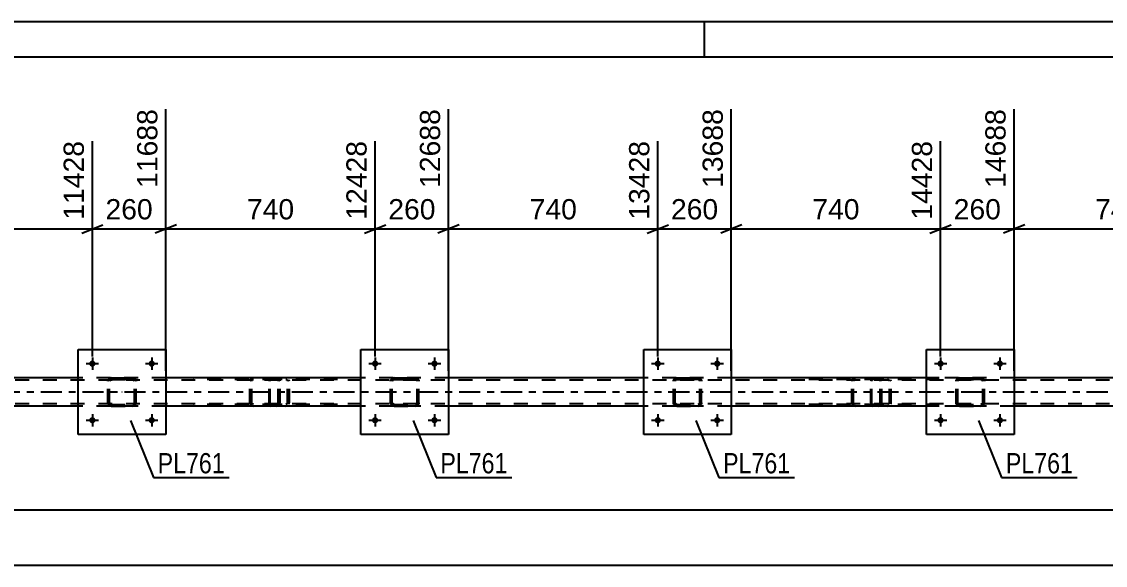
# Model space of a CAD drawing. Header units: millimetres. Extents: x 0 to 841, y 0 to 594.
# Drawn here: x 534.4 to 687.7, y 517.1 to 594 of the extents above; entities that cross this region are included whole.
import ezdxf

# ---------------------------------------------------------------- set-up
doc = ezdxf.new("R2010")
doc.units = ezdxf.units.MM
doc.linetypes.add('DXK_LINE_DOT2', pattern=[3.9198, 1.9599, -1.9599])
doc.linetypes.add('DXK_LINE_DOT3', pattern=[5.9187, 2.979, -0.9799, 0.9799, -0.9799])
doc.styles.add('Arial', font='ARIAL.TTF', dxfattribs={"height": 0.2})
doc.styles.add('Arial Narrow', font='ARIALN.TTF', dxfattribs={"height": 0.2})

# ---------------------------------------------------------------- blocks, each defined once
blk = doc.blocks.new('Unknown-318886624-1115')
at = {"color": 5, "linetype": 'Continuous'}
for p, q in [((841, 594), (0, 594)), ((631, 589), (631, 594)), ((836, 589), (5, 589))]:
    blk.add_line(p, q, dxfattribs=at)
blk = doc.blocks.new('Part-318886624-2164 - 1942')
at = {"color": 7, "linetype": 'DXK_LINE_DOT2'}
for p, q in [((626.58, 543.17), (626.61, 543.35)), ((626.61, 543.35), (626.58, 543.17)), ((626.58, 540.13), (626.58, 543.17)), ((626.82, 543.17), (626.84, 543.26)), ((626.84, 543.26), (626.82, 543.17)), ((626.82, 540.13), (626.82, 543.17)), ((626.84, 543.26), (626.89, 543.34)), ((626.89, 543.34), (626.84, 543.26)), ((626.87, 543.61), (627.06, 543.65)), ((627.06, 543.65), (626.87, 543.61)), ((626.89, 543.34), (626.97, 543.39)), ((626.97, 543.39), (626.89, 543.34)), ((626.97, 543.39), (627.06, 543.41)), ((627.06, 543.41), (626.97, 543.39)), ((627.06, 543.65), (630.1, 543.65)), ((627.06, 543.65), (627.06, 543.65)), ((627.06, 543.65), (630.1, 543.65)), ((627.06, 543.41), (630.1, 543.41)), ((627.06, 543.41), (627.06, 543.41)), ((630.1, 543.41), (627.06, 543.41)), ((630.1, 543.65), (630.1, 543.65)), ((630.1, 543.65), (630.28, 543.61)), ((630.28, 543.61), (630.1, 543.65)), ((630.1, 543.41), (630.1, 543.41)), ((630.1, 543.41), (630.19, 543.39)), ((630.19, 543.39), (630.1, 543.41)), ((630.19, 543.39), (630.27, 543.34)), ((630.27, 543.34), (630.19, 543.39)), ((630.27, 543.34), (630.32, 543.26)), ((630.32, 543.26), (630.27, 543.34)), ((630.32, 543.26), (630.34, 543.17)), ((630.34, 543.17), (630.32, 543.26)), ((630.34, 540.13), (630.34, 543.17)), ((630.54, 543.35), (630.58, 543.17)), ((630.58, 543.17), (630.54, 543.35)), ((630.58, 540.13), (630.58, 543.17)), ((626.61, 539.94), (626.58, 540.13)), ((626.58, 540.13), (626.61, 539.94)), ((626.84, 540.03), (626.82, 540.13)), ((626.82, 540.13), (626.84, 540.03)), ((626.89, 539.96), (626.84, 540.03)), ((626.84, 540.03), (626.89, 539.96)), ((627.06, 539.65), (626.87, 539.68)), ((626.87, 539.68), (627.06, 539.65)), ((626.97, 539.9), (626.89, 539.96)), ((626.89, 539.96), (626.97, 539.9)), ((627.06, 539.89), (626.97, 539.9)), ((626.97, 539.9), (627.06, 539.89)), ((627.06, 539.89), (630.1, 539.89)), ((627.06, 539.89), (627.06, 539.89)), ((627.06, 539.89), (630.1, 539.89)), ((630.19, 539.9), (630.1, 539.89)), ((630.1, 539.89), (630.19, 539.9)), ((630.1, 539.89), (630.1, 539.89)), ((630.28, 539.68), (630.1, 539.65)), ((630.1, 539.65), (630.28, 539.68)), ((630.27, 539.96), (630.19, 539.9)), ((630.19, 539.9), (630.27, 539.96)), ((630.32, 540.03), (630.27, 539.96)), ((630.27, 539.96), (630.32, 540.03)), ((630.34, 540.13), (630.32, 540.03)), ((630.32, 540.03), (630.34, 540.13)), ((630.58, 540.13), (630.54, 539.94)), ((630.54, 539.94), (630.58, 540.13)), ((627.06, 539.65), (630.1, 539.65)), ((627.06, 539.65), (627.06, 539.65)), ((627.06, 539.65), (630.1, 539.65)), ((630.1, 539.65), (630.1, 539.65))]:
    blk.add_line(p, q, dxfattribs=at)
at = {"color": 7, "linetype": 'DXK_LINE_DOT3'}
blk.add_line((628.58, 541.64), (628.58, 541.65), dxfattribs=at)
at = {"color": 7, "linetype": 'DXK_LINE_DOT2'}
for centre, start, end in [((627.06, 543.17), 112.5, 157.5), ((627.06, 543.17), 112.5, 157.5), ((630.1, 543.17), 22.5, 67.5), ((630.1, 543.17), 22.5, 67.5), ((627.06, 540.13), 202.5, 247.5), ((627.06, 540.13), 202.5, 247.5), ((630.1, 540.13), 292.5, 337.5), ((630.1, 540.13), 292.5, 337.5)]:
    blk.add_arc(centre, 0.48, start, end, dxfattribs=at)
blk = doc.blocks.new('Part-318886624-2114 - 1942')
at = {"color": 7, "linetype": 'DXK_LINE_DOT2'}
for p, q in [((546.58, 543.17), (546.61, 543.35)), ((546.61, 543.35), (546.58, 543.17)), ((546.58, 540.13), (546.58, 543.17)), ((546.82, 543.17), (546.84, 543.26)), ((546.84, 543.26), (546.82, 543.17)), ((546.82, 540.13), (546.82, 543.17)), ((546.84, 543.26), (546.89, 543.34)), ((546.89, 543.34), (546.84, 543.26)), ((546.87, 543.61), (547.06, 543.65)), ((547.06, 543.65), (546.87, 543.61)), ((546.89, 543.34), (546.97, 543.39)), ((546.97, 543.39), (546.89, 543.34)), ((546.97, 543.39), (547.06, 543.41)), ((547.06, 543.41), (546.97, 543.39)), ((547.06, 543.65), (550.1, 543.65)), ((547.06, 543.65), (547.06, 543.65)), ((547.06, 543.65), (550.1, 543.65)), ((547.06, 543.41), (550.1, 543.41)), ((547.06, 543.41), (547.06, 543.41)), ((550.1, 543.41), (547.06, 543.41)), ((550.1, 543.65), (550.1, 543.65)), ((550.1, 543.65), (550.28, 543.61)), ((550.28, 543.61), (550.1, 543.65)), ((550.1, 543.41), (550.1, 543.41)), ((550.1, 543.41), (550.19, 543.39)), ((550.19, 543.39), (550.1, 543.41)), ((550.19, 543.39), (550.27, 543.34)), ((550.27, 543.34), (550.19, 543.39)), ((550.27, 543.34), (550.32, 543.26)), ((550.32, 543.26), (550.27, 543.34)), ((550.32, 543.26), (550.34, 543.17)), ((550.34, 543.17), (550.32, 543.26)), ((550.34, 540.13), (550.34, 543.17)), ((550.54, 543.35), (550.58, 543.17)), ((550.58, 543.17), (550.54, 543.35)), ((550.58, 540.13), (550.58, 543.17)), ((546.61, 539.94), (546.58, 540.13)), ((546.58, 540.13), (546.61, 539.94)), ((546.84, 540.03), (546.82, 540.13)), ((546.82, 540.13), (546.84, 540.03)), ((546.89, 539.96), (546.84, 540.03)), ((546.84, 540.03), (546.89, 539.96)), ((547.06, 539.65), (546.87, 539.68)), ((546.87, 539.68), (547.06, 539.65)), ((546.97, 539.9), (546.89, 539.96)), ((546.89, 539.96), (546.97, 539.9)), ((547.06, 539.89), (546.97, 539.9)), ((546.97, 539.9), (547.06, 539.89)), ((547.06, 539.89), (550.1, 539.89)), ((547.06, 539.89), (547.06, 539.89)), ((547.06, 539.89), (550.1, 539.89)), ((550.19, 539.9), (550.1, 539.89)), ((550.1, 539.89), (550.19, 539.9)), ((550.1, 539.89), (550.1, 539.89)), ((550.28, 539.68), (550.1, 539.65)), ((550.1, 539.65), (550.28, 539.68)), ((550.27, 539.96), (550.19, 539.9)), ((550.19, 539.9), (550.27, 539.96)), ((550.32, 540.03), (550.27, 539.96)), ((550.27, 539.96), (550.32, 540.03)), ((550.34, 540.13), (550.32, 540.03)), ((550.32, 540.03), (550.34, 540.13)), ((550.58, 540.13), (550.54, 539.94)), ((550.54, 539.94), (550.58, 540.13)), ((547.06, 539.65), (550.1, 539.65)), ((547.06, 539.65), (547.06, 539.65)), ((547.06, 539.65), (550.1, 539.65)), ((550.1, 539.65), (550.1, 539.65))]:
    blk.add_line(p, q, dxfattribs=at)
at = {"color": 7, "linetype": 'DXK_LINE_DOT3'}
blk.add_line((548.58, 541.64), (548.58, 541.65), dxfattribs=at)
at = {"color": 7, "linetype": 'DXK_LINE_DOT2'}
for centre, start, end in [((547.06, 543.17), 112.5, 157.5), ((547.06, 543.17), 112.5, 157.5), ((550.1, 543.17), 22.5, 67.5), ((550.1, 543.17), 22.5, 67.5), ((547.06, 540.13), 202.5, 247.5), ((547.06, 540.13), 202.5, 247.5), ((550.1, 540.13), 292.5, 337.5), ((550.1, 540.13), 292.5, 337.5)]:
    blk.add_arc(centre, 0.48, start, end, dxfattribs=at)
blk = doc.blocks.new('Part-318886624-2037 - 1942')
at = {"color": 2, "linetype": 'Continuous'}
for p, q in [((662.38, 535.65), (662.38, 547.65)), ((662.38, 547.65), (674.78, 547.65)), ((674.78, 547.65), (674.78, 535.65)), ((674.78, 535.65), (662.38, 535.65))]:
    blk.add_line(p, q, dxfattribs=at)
blk = doc.blocks.new('Part-318886624-2038 - 1942')
at = {"color": 7, "linetype": 'DXK_LINE_DOT2'}
for p, q in [((666.58, 543.17), (666.61, 543.35)), ((666.61, 543.35), (666.58, 543.17)), ((666.58, 540.13), (666.58, 543.17)), ((666.82, 543.17), (666.84, 543.26)), ((666.84, 543.26), (666.82, 543.17)), ((666.82, 540.13), (666.82, 543.17)), ((666.84, 543.26), (666.89, 543.34)), ((666.89, 543.34), (666.84, 543.26)), ((666.87, 543.61), (667.06, 543.65)), ((667.06, 543.65), (666.87, 543.61)), ((666.89, 543.34), (666.97, 543.39)), ((666.97, 543.39), (666.89, 543.34)), ((666.97, 543.39), (667.06, 543.41)), ((667.06, 543.41), (666.97, 543.39)), ((667.06, 543.65), (670.1, 543.65)), ((667.06, 543.65), (667.06, 543.65)), ((667.06, 543.65), (670.1, 543.65)), ((667.06, 543.41), (670.1, 543.41)), ((667.06, 543.41), (667.06, 543.41)), ((670.1, 543.41), (667.06, 543.41)), ((670.1, 543.65), (670.1, 543.65)), ((670.1, 543.65), (670.28, 543.61)), ((670.28, 543.61), (670.1, 543.65)), ((670.1, 543.41), (670.1, 543.41)), ((670.1, 543.41), (670.19, 543.39)), ((670.19, 543.39), (670.1, 543.41)), ((670.19, 543.39), (670.27, 543.34)), ((670.27, 543.34), (670.19, 543.39)), ((670.27, 543.34), (670.32, 543.26)), ((670.32, 543.26), (670.27, 543.34)), ((670.32, 543.26), (670.34, 543.17)), ((670.34, 543.17), (670.32, 543.26)), ((670.34, 540.13), (670.34, 543.17)), ((670.54, 543.35), (670.58, 543.17)), ((670.58, 543.17), (670.54, 543.35)), ((670.58, 540.13), (670.58, 543.17)), ((666.61, 539.94), (666.58, 540.13)), ((666.58, 540.13), (666.61, 539.94)), ((666.84, 540.03), (666.82, 540.13)), ((666.82, 540.13), (666.84, 540.03)), ((666.89, 539.96), (666.84, 540.03)), ((666.84, 540.03), (666.89, 539.96)), ((667.06, 539.65), (666.87, 539.68)), ((666.87, 539.68), (667.06, 539.65)), ((666.97, 539.9), (666.89, 539.96)), ((666.89, 539.96), (666.97, 539.9)), ((667.06, 539.89), (666.97, 539.9)), ((666.97, 539.9), (667.06, 539.89)), ((667.06, 539.89), (670.1, 539.89)), ((667.06, 539.89), (667.06, 539.89)), ((667.06, 539.89), (670.1, 539.89)), ((670.19, 539.9), (670.1, 539.89)), ((670.1, 539.89), (670.19, 539.9)), ((670.1, 539.89), (670.1, 539.89)), ((670.28, 539.68), (670.1, 539.65)), ((670.1, 539.65), (670.28, 539.68)), ((670.27, 539.96), (670.19, 539.9)), ((670.19, 539.9), (670.27, 539.96)), ((670.32, 540.03), (670.27, 539.96)), ((670.27, 539.96), (670.32, 540.03)), ((670.34, 540.13), (670.32, 540.03)), ((670.32, 540.03), (670.34, 540.13)), ((670.58, 540.13), (670.54, 539.94)), ((670.54, 539.94), (670.58, 540.13)), ((667.06, 539.65), (670.1, 539.65)), ((667.06, 539.65), (667.06, 539.65)), ((667.06, 539.65), (670.1, 539.65)), ((670.1, 539.65), (670.1, 539.65))]:
    blk.add_line(p, q, dxfattribs=at)
at = {"color": 7, "linetype": 'DXK_LINE_DOT3'}
blk.add_line((668.58, 541.64), (668.58, 541.65), dxfattribs=at)
at = {"color": 7, "linetype": 'DXK_LINE_DOT2'}
for centre, start, end in [((667.06, 543.17), 112.5, 157.5), ((667.06, 543.17), 112.5, 157.5), ((670.1, 543.17), 22.5, 67.5), ((670.1, 543.17), 22.5, 67.5), ((667.06, 540.13), 202.5, 247.5), ((667.06, 540.13), 202.5, 247.5), ((670.1, 540.13), 292.5, 337.5), ((670.1, 540.13), 292.5, 337.5)]:
    blk.add_arc(centre, 0.48, start, end, dxfattribs=at)
blk = doc.blocks.new('Bolt-318886624-2120 - 1942')
at = {"linetype": 'Continuous'}
for points in [[(584.82, 545.65, -1), (583.94, 545.65, -1)], [(593.22, 545.65, -1), (592.34, 545.65, -1)]]:
    blk.add_hatch(color=1, dxfattribs=at).paths.add_polyline_path(points)
at = {"color": 1, "linetype": 'Continuous'}
for p, q in [((584.38, 546.53), (584.38, 544.77)), ((592.78, 546.53), (592.78, 544.77)), ((583.5, 545.65), (585.26, 545.65)), ((591.9, 545.65), (593.66, 545.65))]:
    blk.add_line(p, q, dxfattribs=at)
blk = doc.blocks.new('Part-318886624-1998 - 1942')
at = {"color": 7, "linetype": 'DXK_LINE_DOT2'}
for p, q in [((654.55, 543.35), (654.53, 543.17)), ((654.53, 540.13), (654.53, 543.17)), ((654.6, 543.51), (654.55, 543.35)), ((654.69, 543.61), (654.6, 543.51)), ((654.66, 543.17), (654.67, 543.26)), ((654.66, 540.13), (654.66, 543.17)), ((654.67, 543.26), (654.7, 543.34)), ((654.8, 543.65), (654.69, 543.61)), ((654.7, 543.34), (654.74, 543.39)), ((654.74, 543.39), (654.8, 543.41)), ((664.2, 543.65), (654.8, 543.65)), ((664.2, 543.41), (654.8, 543.41)), ((656.07, 543.65), (656.07, 543.41)), ((657.08, 543.61), (656.89, 543.65)), ((656.89, 543.41), (656.98, 543.39)), ((656.98, 543.39), (657.07, 543.34)), ((657.07, 543.34), (657.12, 543.26)), ((657.12, 543.26), (657.14, 543.17)), ((657.14, 540.13), (657.14, 543.17)), ((657.36, 543.33), (657.35, 543.35)), ((657.39, 543.17), (657.36, 543.33)), ((657.39, 540.13), (657.39, 543.17)), ((654.53, 540.13), (654.55, 539.94)), ((654.55, 539.94), (654.6, 539.79)), ((654.6, 539.79), (654.69, 539.68)), ((654.67, 540.03), (654.66, 540.13)), ((654.7, 539.96), (654.67, 540.03)), ((654.69, 539.68), (654.8, 539.65)), ((654.74, 539.9), (654.7, 539.96)), ((654.8, 539.89), (654.74, 539.9)), ((664.2, 539.89), (654.8, 539.89)), ((656.07, 539.65), (656.07, 539.89)), ((656.98, 539.9), (656.89, 539.89)), ((656.89, 539.65), (657.08, 539.68)), ((657.07, 539.96), (656.98, 539.9)), ((657.12, 540.03), (657.07, 539.96)), ((657.12, 540.03), (657.13, 540.06)), ((657.13, 540.06), (657.14, 540.13)), ((657.35, 539.94), (657.37, 540.04)), ((657.37, 540.04), (657.39, 540.13)), ((664.2, 539.65), (654.8, 539.65))]:
    blk.add_line(p, q, dxfattribs=at)
blk = doc.blocks.new('Part-318886624-2000 - 1942')
at = {"color": 7, "linetype": 'DXK_LINE_DOT2'}
for p, q in [((655.56, 543.65), (643.79, 543.65)), ((655.56, 543.41), (643.79, 543.41)), ((651.85, 543.33), (651.82, 543.17)), ((651.82, 540.13), (651.82, 543.17)), ((651.85, 543.35), (651.85, 543.33)), ((652.07, 543.17), (652.09, 543.26)), ((652.07, 540.13), (652.07, 543.17)), ((652.09, 543.26), (652.15, 543.34)), ((652.33, 543.65), (652.13, 543.61)), ((652.15, 543.34), (652.23, 543.39)), ((652.23, 543.39), (652.33, 543.41)), ((655.76, 543.61), (655.56, 543.65)), ((655.56, 543.41), (655.66, 543.39)), ((655.66, 543.39), (655.74, 543.34)), ((655.74, 543.34), (655.8, 543.26)), ((655.8, 543.26), (655.82, 543.17)), ((655.82, 540.13), (655.82, 543.17)), ((656.04, 543.33), (656.03, 543.35)), ((656.07, 543.17), (656.04, 543.33)), ((656.07, 540.13), (656.07, 543.17)), ((655.56, 539.89), (643.79, 539.89)), ((651.82, 540.13), (651.83, 540.04)), ((651.83, 540.04), (651.85, 539.94)), ((652.09, 540.06), (652.07, 540.13)), ((652.09, 540.03), (652.09, 540.06)), ((652.15, 539.96), (652.09, 540.03)), ((652.13, 539.68), (652.33, 539.65)), ((652.23, 539.9), (652.15, 539.96)), ((652.33, 539.89), (652.23, 539.9)), ((655.66, 539.9), (655.56, 539.89)), ((655.56, 539.65), (655.76, 539.68)), ((655.74, 539.96), (655.66, 539.9)), ((655.8, 540.03), (655.74, 539.96)), ((655.8, 540.06), (655.82, 540.13)), ((655.8, 540.03), (655.8, 540.06)), ((656.03, 539.94), (656.05, 540.04)), ((656.05, 540.04), (656.07, 540.13)), ((655.56, 539.65), (643.79, 539.65))]:
    blk.add_line(p, q, dxfattribs=at)
for centre, start, end in [((652.31, 543.15), 110.7583, 155.68), ((652.31, 540.15), 204.32, 249.2417)]:
    blk.add_arc(centre, 0.496, start, end, dxfattribs=at)
blk = doc.blocks.new('Part-318886624-2001 - 1942')
at = {"color": 7, "linetype": 'DXK_LINE_DOT2'}
for p, q in [((570.43, 543.65), (558.65, 543.65)), ((570.43, 543.41), (558.65, 543.41)), ((566.72, 543.33), (566.68, 543.17)), ((566.68, 540.13), (566.68, 543.17)), ((566.72, 543.35), (566.72, 543.33)), ((566.94, 543.17), (566.96, 543.26)), ((566.94, 540.13), (566.94, 543.17)), ((566.96, 543.26), (567.01, 543.34)), ((567.19, 543.65), (567, 543.61)), ((567.01, 543.34), (567.09, 543.39)), ((567.09, 543.39), (567.19, 543.41)), ((570.62, 543.61), (570.43, 543.65)), ((570.43, 543.41), (570.53, 543.39)), ((570.53, 543.39), (570.61, 543.34)), ((570.61, 543.34), (570.66, 543.26)), ((570.66, 543.26), (570.68, 543.17)), ((570.68, 540.13), (570.68, 543.17)), ((570.9, 543.33), (570.9, 543.35)), ((570.94, 543.17), (570.9, 543.33)), ((570.94, 540.13), (570.94, 543.17)), ((570.43, 539.89), (558.65, 539.89)), ((566.68, 540.13), (566.7, 540.04)), ((566.7, 540.04), (566.72, 539.94)), ((566.95, 540.06), (566.94, 540.13)), ((566.96, 540.03), (566.95, 540.06)), ((567.01, 539.96), (566.96, 540.03)), ((567, 539.68), (567.19, 539.65)), ((567.09, 539.9), (567.01, 539.96)), ((567.19, 539.89), (567.09, 539.9)), ((570.53, 539.9), (570.43, 539.89)), ((570.43, 539.65), (570.62, 539.68)), ((570.61, 539.96), (570.53, 539.9)), ((570.66, 540.03), (570.61, 539.96)), ((570.66, 540.03), (570.67, 540.06)), ((570.67, 540.06), (570.68, 540.13)), ((570.9, 539.94), (570.92, 540.04)), ((570.92, 540.04), (570.94, 540.13)), ((570.43, 539.65), (558.65, 539.65))]:
    blk.add_line(p, q, dxfattribs=at)
for centre, start, end in [((567.17, 543.15), 110.7583, 155.68), ((567.17, 540.15), 204.32, 249.2417)]:
    blk.add_arc(centre, 0.496, start, end, dxfattribs=at)
blk = doc.blocks.new('Part-318886624-2107 - 1942')
at = {"color": 2, "linetype": 'Continuous'}
for p, q in [((582.38, 535.65), (582.38, 547.65)), ((582.38, 547.65), (594.78, 547.65)), ((594.78, 547.65), (594.78, 535.65)), ((594.78, 535.65), (582.38, 535.65))]:
    blk.add_line(p, q, dxfattribs=at)
blk = doc.blocks.new('Bolt-318886624-2167 - 1942')
at = {"linetype": 'Continuous'}
for points in [[(584.82, 537.65, -1), (583.94, 537.65, -1)], [(593.22, 537.65, -1), (592.34, 537.65, -1)]]:
    blk.add_hatch(color=1, dxfattribs=at).paths.add_polyline_path(points)
at = {"color": 1, "linetype": 'Continuous'}
for p, q in [((584.38, 538.53), (584.38, 536.77)), ((592.78, 538.53), (592.78, 536.77)), ((583.5, 537.65), (585.26, 537.65)), ((591.9, 537.65), (593.66, 537.65))]:
    blk.add_line(p, q, dxfattribs=at)
blk = doc.blocks.new('Part-318886624-2043 - 1942')
at = {"color": 2, "linetype": 'Continuous'}
for p, q in [((622.38, 535.65), (622.38, 547.65)), ((622.38, 547.65), (634.78, 547.65)), ((634.78, 547.65), (634.78, 535.65)), ((634.78, 535.65), (622.38, 535.65))]:
    blk.add_line(p, q, dxfattribs=at)
blk = doc.blocks.new('Part-318886624-2099 - 1942')
at = {"color": 7, "linetype": 'DXK_LINE_DOT2'}
for p, q in [((762.78, 543.33), (87.26, 543.33)), ((554.78, 543.65), (542.38, 543.65)), ((594.78, 543.65), (582.38, 543.65)), ((634.78, 543.65), (622.38, 543.65)), ((674.78, 543.65), (662.38, 543.65)), ((762.78, 539.97), (87.26, 539.97)), ((554.78, 539.65), (542.38, 539.65)), ((594.78, 539.65), (582.38, 539.65)), ((634.78, 539.65), (622.38, 539.65)), ((674.78, 539.65), (662.38, 539.65))]:
    blk.add_line(p, q, dxfattribs=at)
at = {"color": 2, "linetype": 'Continuous'}
for p, q in [((542.38, 543.65), (514.78, 543.65)), ((582.38, 543.65), (554.78, 543.65)), ((622.38, 543.65), (594.78, 543.65)), ((662.38, 543.65), (634.78, 543.65)), ((702.38, 543.65), (674.78, 543.65)), ((542.38, 539.65), (514.78, 539.65)), ((582.38, 539.65), (554.78, 539.65)), ((622.38, 539.65), (594.78, 539.65)), ((662.38, 539.65), (634.78, 539.65)), ((702.38, 539.65), (674.78, 539.65))]:
    blk.add_line(p, q, dxfattribs=at)
at = {"color": 7, "linetype": 'DXK_LINE_DOT3'}
blk.add_line((87.26, 541.65), (762.78, 541.65), dxfattribs=at)
blk = doc.blocks.new('Part-318886624-2108 - 1942')
at = {"color": 7, "linetype": 'DXK_LINE_DOT2'}
for p, q in [((586.58, 543.17), (586.62, 543.35)), ((586.62, 543.35), (586.58, 543.17)), ((586.58, 540.13), (586.58, 543.17)), ((586.82, 543.17), (586.84, 543.26)), ((586.84, 543.26), (586.82, 543.17)), ((586.82, 540.13), (586.82, 543.17)), ((586.84, 543.26), (586.89, 543.34)), ((586.89, 543.34), (586.84, 543.26)), ((586.88, 543.61), (587.06, 543.65)), ((587.06, 543.65), (586.88, 543.61)), ((586.89, 543.34), (586.97, 543.39)), ((586.97, 543.39), (586.89, 543.34)), ((586.97, 543.39), (587.06, 543.41)), ((587.06, 543.41), (586.97, 543.39)), ((587.06, 543.65), (590.1, 543.65)), ((587.06, 543.65), (587.06, 543.65)), ((587.06, 543.65), (590.1, 543.65)), ((587.06, 543.41), (590.1, 543.41)), ((587.06, 543.41), (587.06, 543.41)), ((590.1, 543.41), (587.06, 543.41)), ((590.1, 543.65), (590.1, 543.65)), ((590.1, 543.65), (590.29, 543.61)), ((590.29, 543.61), (590.1, 543.65)), ((590.1, 543.41), (590.1, 543.41)), ((590.1, 543.41), (590.2, 543.39)), ((590.2, 543.39), (590.1, 543.41)), ((590.2, 543.39), (590.27, 543.34)), ((590.27, 543.34), (590.2, 543.39)), ((590.27, 543.34), (590.33, 543.26)), ((590.33, 543.26), (590.27, 543.34)), ((590.33, 543.26), (590.34, 543.17)), ((590.34, 543.17), (590.33, 543.26)), ((590.34, 540.13), (590.34, 543.17)), ((590.55, 543.35), (590.58, 543.17)), ((590.58, 543.17), (590.55, 543.35)), ((590.58, 540.13), (590.58, 543.17)), ((586.62, 539.94), (586.58, 540.13)), ((586.58, 540.13), (586.62, 539.94)), ((586.84, 540.03), (586.82, 540.13)), ((586.82, 540.13), (586.84, 540.03)), ((586.89, 539.96), (586.84, 540.03)), ((586.84, 540.03), (586.89, 539.96)), ((587.06, 539.65), (586.88, 539.68)), ((586.88, 539.68), (587.06, 539.65)), ((586.97, 539.9), (586.89, 539.96)), ((586.89, 539.96), (586.97, 539.9)), ((587.06, 539.89), (586.97, 539.9)), ((586.97, 539.9), (587.06, 539.89)), ((587.06, 539.89), (590.1, 539.89)), ((587.06, 539.89), (587.06, 539.89)), ((587.06, 539.89), (590.1, 539.89)), ((590.2, 539.9), (590.1, 539.89)), ((590.1, 539.89), (590.2, 539.9)), ((590.1, 539.89), (590.1, 539.89)), ((590.29, 539.68), (590.1, 539.65)), ((590.1, 539.65), (590.29, 539.68)), ((590.27, 539.96), (590.2, 539.9)), ((590.2, 539.9), (590.27, 539.96)), ((590.33, 540.03), (590.27, 539.96)), ((590.27, 539.96), (590.33, 540.03)), ((590.34, 540.13), (590.33, 540.03)), ((590.33, 540.03), (590.34, 540.13)), ((590.58, 540.13), (590.55, 539.94)), ((590.55, 539.94), (590.58, 540.13)), ((587.06, 539.65), (590.1, 539.65)), ((587.06, 539.65), (587.06, 539.65)), ((587.06, 539.65), (590.1, 539.65)), ((590.1, 539.65), (590.1, 539.65))]:
    blk.add_line(p, q, dxfattribs=at)
at = {"color": 7, "linetype": 'DXK_LINE_DOT3'}
blk.add_line((588.58, 541.64), (588.58, 541.65), dxfattribs=at)
at = {"color": 7, "linetype": 'DXK_LINE_DOT2'}
for centre, start, end in [((587.06, 543.17), 112.5, 157.5), ((587.06, 543.17), 112.5, 157.5), ((590.1, 543.17), 22.5, 67.5), ((590.1, 543.17), 22.5, 67.5), ((587.06, 540.13), 202.5, 247.5), ((587.06, 540.13), 202.5, 247.5), ((590.1, 540.13), 292.5, 337.5), ((590.1, 540.13), 292.5, 337.5)]:
    blk.add_arc(centre, 0.48, start, end, dxfattribs=at)
blk = doc.blocks.new('Part-318886624-2113 - 1942')
at = {"color": 2, "linetype": 'Continuous'}
for p, q in [((542.38, 535.65), (542.38, 547.65)), ((542.38, 547.65), (554.78, 547.65)), ((554.78, 547.65), (554.78, 535.65)), ((554.78, 535.65), (542.38, 535.65))]:
    blk.add_line(p, q, dxfattribs=at)
blk = doc.blocks.new('Bolt-318886624-2122 - 1942')
at = {"linetype": 'Continuous'}
for points in [[(624.82, 545.65, -1), (623.94, 545.65, -1)], [(633.22, 545.65, -1), (632.34, 545.65, -1)]]:
    blk.add_hatch(color=1, dxfattribs=at).paths.add_polyline_path(points)
at = {"color": 1, "linetype": 'Continuous'}
for p, q in [((624.38, 546.53), (624.38, 544.77)), ((632.78, 546.53), (632.78, 544.77)), ((623.5, 545.65), (625.26, 545.65)), ((631.9, 545.65), (633.66, 545.65))]:
    blk.add_line(p, q, dxfattribs=at)
blk = doc.blocks.new('Bolt-318886624-2123 - 1942')
at = {"linetype": 'Continuous'}
for points in [[(664.82, 537.65, -1), (663.94, 537.65, -1)], [(673.22, 537.65, -1), (672.34, 537.65, -1)]]:
    blk.add_hatch(color=1, dxfattribs=at).paths.add_polyline_path(points)
at = {"color": 1, "linetype": 'Continuous'}
for p, q in [((664.38, 538.53), (664.38, 536.77)), ((672.78, 538.53), (672.78, 536.77)), ((663.5, 537.65), (665.26, 537.65)), ((671.9, 537.65), (673.66, 537.65))]:
    blk.add_line(p, q, dxfattribs=at)
blk = doc.blocks.new('Bolt-318886624-2124 - 1942')
at = {"linetype": 'Continuous'}
for points in [[(664.82, 545.65, -1), (663.94, 545.65, -1)], [(673.22, 545.65, -1), (672.34, 545.65, -1)]]:
    blk.add_hatch(color=1, dxfattribs=at).paths.add_polyline_path(points)
at = {"color": 1, "linetype": 'Continuous'}
for p, q in [((664.38, 546.53), (664.38, 544.77)), ((672.78, 546.53), (672.78, 544.77)), ((663.5, 545.65), (665.26, 545.65)), ((671.9, 545.65), (673.66, 545.65))]:
    blk.add_line(p, q, dxfattribs=at)
blk = doc.blocks.new('Part-318886624-2136 - 1942')
at = {"color": 7, "linetype": 'DXK_LINE_DOT2'}
for p, q in [((569.41, 543.35), (569.39, 543.17)), ((569.39, 540.13), (569.39, 543.17)), ((569.47, 543.51), (569.41, 543.35)), ((569.56, 543.61), (569.47, 543.51)), ((569.53, 543.17), (569.54, 543.26)), ((569.53, 540.13), (569.53, 543.17)), ((569.54, 543.26), (569.57, 543.34)), ((569.66, 543.65), (569.56, 543.61)), ((569.57, 543.34), (569.61, 543.39)), ((569.61, 543.39), (569.66, 543.41)), ((579.07, 543.65), (569.66, 543.65)), ((579.07, 543.41), (569.66, 543.41)), ((570.94, 543.65), (570.94, 543.41)), ((571.95, 543.61), (571.75, 543.65)), ((571.75, 543.41), (571.85, 543.39)), ((571.85, 543.39), (571.93, 543.34)), ((571.93, 543.34), (571.99, 543.26)), ((571.99, 543.26), (572, 543.17)), ((572, 540.13), (572, 543.17)), ((572.22, 543.33), (572.22, 543.35)), ((572.26, 543.17), (572.22, 543.33)), ((572.26, 540.13), (572.26, 543.17)), ((569.39, 540.13), (569.41, 539.94)), ((569.41, 539.94), (569.47, 539.79)), ((569.47, 539.79), (569.56, 539.68)), ((569.54, 540.03), (569.53, 540.13)), ((569.57, 539.96), (569.54, 540.03)), ((569.56, 539.68), (569.66, 539.65)), ((569.61, 539.9), (569.57, 539.96)), ((569.66, 539.89), (569.61, 539.9)), ((579.07, 539.89), (569.66, 539.89)), ((570.94, 539.65), (570.94, 539.89)), ((571.85, 539.9), (571.75, 539.89)), ((571.75, 539.65), (571.95, 539.68)), ((571.93, 539.96), (571.85, 539.9)), ((571.99, 540.03), (571.93, 539.96)), ((571.99, 540.06), (572, 540.13)), ((571.99, 540.03), (571.99, 540.06)), ((572.22, 539.94), (572.24, 540.04)), ((572.24, 540.04), (572.26, 540.13)), ((579.07, 539.65), (569.66, 539.65))]:
    blk.add_line(p, q, dxfattribs=at)
blk = doc.blocks.new('Bolt-318886624-2159 - 1942')
at = {"linetype": 'Continuous'}
for points in [[(544.82, 537.65, -1), (543.94, 537.65, -1)], [(553.22, 537.65, -1), (552.34, 537.65, -1)]]:
    blk.add_hatch(color=1, dxfattribs=at).paths.add_polyline_path(points)
at = {"color": 1, "linetype": 'Continuous'}
for p, q in [((544.38, 538.53), (544.38, 536.77)), ((552.78, 538.53), (552.78, 536.77)), ((543.5, 537.65), (545.26, 537.65)), ((551.9, 537.65), (553.66, 537.65))]:
    blk.add_line(p, q, dxfattribs=at)
blk = doc.blocks.new('Bolt-318886624-2166 - 1942')
at = {"linetype": 'Continuous'}
for points in [[(544.82, 545.65, -1), (543.94, 545.65, -1)], [(553.22, 545.65, -1), (552.34, 545.65, -1)]]:
    blk.add_hatch(color=1, dxfattribs=at).paths.add_polyline_path(points)
at = {"color": 1, "linetype": 'Continuous'}
for p, q in [((544.38, 546.53), (544.38, 544.77)), ((552.78, 546.53), (552.78, 544.77)), ((543.5, 545.65), (545.26, 545.65)), ((551.9, 545.65), (553.66, 545.65))]:
    blk.add_line(p, q, dxfattribs=at)
blk = doc.blocks.new('Bolt-318886624-2205 - 1942')
at = {"linetype": 'Continuous'}
for points in [[(624.82, 537.65, -1), (623.94, 537.65, -1)], [(633.22, 537.65, -1), (632.34, 537.65, -1)]]:
    blk.add_hatch(color=1, dxfattribs=at).paths.add_polyline_path(points)
at = {"color": 1, "linetype": 'Continuous'}
for p, q in [((624.38, 538.53), (624.38, 536.77)), ((632.78, 538.53), (632.78, 536.77)), ((623.5, 537.65), (625.26, 537.65)), ((631.9, 537.65), (633.66, 537.65))]:
    blk.add_line(p, q, dxfattribs=at)
blk = doc.blocks.new('StraightDimension-318886624-8226 - 1942')
at = {"color": 7, "linetype": 'Continuous'}
for p, q in [((554.78, 544.65), (554.78, 581.62)), ((584.38, 546.65), (584.38, 577.12)), ((556.28, 565.3), (553.28, 564.1)), ((554.78, 564.7), (584.38, 564.7)), ((582.88, 564.1), (585.88, 565.3))]:
    blk.add_line(p, q, dxfattribs=at)
at = {"color": 0, "linetype": 'Continuous'}
blk.add_wipeout([(583.78, 577.72), (579.58, 577.72), (579.58, 565.4), (583.78, 565.4)], dxfattribs=at)
at = {"color": 0}
blk.add_wipeout([(573.52, 565.45), (573.52, 569.65), (565.65, 569.65), (565.65, 565.45)], dxfattribs=at)
at = {"color": 3, "linetype": 'Continuous', "style": 'Arial'}
blk.add_text('12428', height=2.865, rotation=90.0002, dxfattribs=at).set_placement((583.18, 566))
at = {"color": 3, "style": 'Arial'}
blk.add_text('740', height=2.865, dxfattribs=at).set_placement((566.25, 566.05))
blk = doc.blocks.new('StraightDimension-318886624-2270 - 1942')
at = {"color": 7, "linetype": 'Continuous'}
blk.add_line((86.62, 517.14), (797.27, 517.14), dxfattribs=at)
blk = doc.blocks.new('StraightDimension-318886624-7320 - 1942')
at = {"color": 7, "linetype": 'Continuous'}
blk.add_line((87.26, 524.96), (796.63, 524.96), dxfattribs=at)
blk = doc.blocks.new('StraightDimension-318886624-8220 - 1942')
at = {"color": 7, "linetype": 'Continuous'}
for p, q in [((674.78, 544.65), (674.78, 581.62)), ((704.38, 546.65), (704.38, 577.12)), ((676.28, 565.3), (673.28, 564.1)), ((674.78, 564.7), (704.38, 564.7)), ((702.88, 564.1), (705.88, 565.3))]:
    blk.add_line(p, q, dxfattribs=at)
at = {"color": 0, "linetype": 'Continuous'}
blk.add_wipeout([(703.78, 577.72), (699.58, 577.72), (699.58, 565.4), (703.78, 565.4)], dxfattribs=at)
at = {"color": 0}
blk.add_wipeout([(693.52, 565.45), (693.52, 569.65), (685.64, 569.65), (685.64, 565.45)], dxfattribs=at)
at = {"color": 3, "linetype": 'Continuous', "style": 'Arial'}
blk.add_text('15428', height=2.865, rotation=90.0002, dxfattribs=at).set_placement((703.18, 566))
at = {"color": 3, "style": 'Arial'}
blk.add_text('740', height=2.865, dxfattribs=at).set_placement((686.24, 566.05))
blk = doc.blocks.new('StraightDimension-318886624-8221 - 1942')
at = {"color": 7, "linetype": 'Continuous'}
for p, q in [((674.78, 544.65), (674.78, 581.62)), ((664.38, 546.65), (664.38, 577.12)), ((662.88, 564.1), (665.88, 565.3)), ((664.38, 564.7), (674.78, 564.7)), ((676.28, 565.3), (673.28, 564.1))]:
    blk.add_line(p, q, dxfattribs=at)
at = {"color": 0}
blk.add_wipeout([(673.51, 565.45), (673.51, 569.65), (665.64, 569.65), (665.64, 565.45)], dxfattribs=at)
at = {"color": 3, "style": 'Arial'}
blk.add_text('260', height=2.865, dxfattribs=at).set_placement((666.24, 566.05))
at = {"color": 0, "linetype": 'Continuous'}
blk.add_wipeout([(674.18, 582.22), (669.98, 582.22), (669.98, 569.9), (674.18, 569.9)], dxfattribs=at)
at = {"color": 3, "linetype": 'Continuous', "style": 'Arial'}
blk.add_text('14688', height=2.865, rotation=90.0002, dxfattribs=at).set_placement((673.58, 570.5))
blk = doc.blocks.new('StraightDimension-318886624-8222 - 1942')
at = {"color": 7, "linetype": 'Continuous'}
for p, q in [((634.78, 544.65), (634.78, 581.62)), ((664.38, 546.65), (664.38, 577.12)), ((636.28, 565.3), (633.28, 564.1)), ((634.78, 564.7), (664.38, 564.7)), ((662.88, 564.1), (665.88, 565.3))]:
    blk.add_line(p, q, dxfattribs=at)
at = {"color": 0, "linetype": 'Continuous'}
blk.add_wipeout([(663.78, 577.72), (659.58, 577.72), (659.58, 565.4), (663.78, 565.4)], dxfattribs=at)
at = {"color": 0}
blk.add_wipeout([(653.51, 565.45), (653.51, 569.65), (645.64, 569.65), (645.64, 565.45)], dxfattribs=at)
at = {"color": 3, "linetype": 'Continuous', "style": 'Arial'}
blk.add_text('14428', height=2.865, rotation=90.0002, dxfattribs=at).set_placement((663.18, 566))
at = {"color": 3, "style": 'Arial'}
blk.add_text('740', height=2.865, dxfattribs=at).set_placement((646.24, 566.05))
blk = doc.blocks.new('StraightDimension-318886624-8223 - 1942')
at = {"color": 7, "linetype": 'Continuous'}
for p, q in [((634.78, 544.65), (634.78, 581.62)), ((624.38, 546.65), (624.38, 577.12)), ((622.88, 564.1), (625.88, 565.3)), ((624.38, 564.7), (634.78, 564.7)), ((636.28, 565.3), (633.28, 564.1))]:
    blk.add_line(p, q, dxfattribs=at)
at = {"color": 0}
blk.add_wipeout([(633.51, 565.45), (633.51, 569.65), (625.64, 569.65), (625.64, 565.45)], dxfattribs=at)
at = {"color": 3, "style": 'Arial'}
blk.add_text('260', height=2.865, dxfattribs=at).set_placement((626.24, 566.05))
at = {"color": 0, "linetype": 'Continuous'}
blk.add_wipeout([(634.18, 582.22), (629.98, 582.22), (629.98, 569.9), (634.18, 569.9)], dxfattribs=at)
at = {"color": 3, "linetype": 'Continuous', "style": 'Arial'}
blk.add_text('13688', height=2.865, rotation=90.0002, dxfattribs=at).set_placement((633.58, 570.5))
blk = doc.blocks.new('StraightDimension-318886624-8224 - 1942')
at = {"color": 7, "linetype": 'Continuous'}
for p, q in [((594.78, 544.65), (594.78, 581.62)), ((624.38, 546.65), (624.38, 577.12)), ((596.28, 565.3), (593.28, 564.1)), ((594.78, 564.7), (624.38, 564.7)), ((622.88, 564.1), (625.88, 565.3))]:
    blk.add_line(p, q, dxfattribs=at)
at = {"color": 0, "linetype": 'Continuous'}
blk.add_wipeout([(623.78, 577.72), (619.58, 577.72), (619.58, 565.4), (623.78, 565.4)], dxfattribs=at)
at = {"color": 0}
blk.add_wipeout([(613.52, 565.45), (613.52, 569.65), (605.65, 569.65), (605.65, 565.45)], dxfattribs=at)
at = {"color": 3, "linetype": 'Continuous', "style": 'Arial'}
blk.add_text('13428', height=2.865, rotation=90.0002, dxfattribs=at).set_placement((623.18, 566))
at = {"color": 3, "style": 'Arial'}
blk.add_text('740', height=2.865, dxfattribs=at).set_placement((606.25, 566.05))
blk = doc.blocks.new('StraightDimension-318886624-8225 - 1942')
at = {"color": 7, "linetype": 'Continuous'}
for p, q in [((594.78, 544.65), (594.78, 581.62)), ((584.38, 546.65), (584.38, 577.12)), ((582.88, 564.1), (585.88, 565.3)), ((584.38, 564.7), (594.78, 564.7)), ((596.28, 565.3), (593.28, 564.1))]:
    blk.add_line(p, q, dxfattribs=at)
at = {"color": 0}
blk.add_wipeout([(593.52, 565.45), (593.52, 569.65), (585.65, 569.65), (585.65, 565.45)], dxfattribs=at)
at = {"color": 3, "style": 'Arial'}
blk.add_text('260', height=2.865, dxfattribs=at).set_placement((586.25, 566.05))
at = {"color": 0, "linetype": 'Continuous'}
blk.add_wipeout([(594.18, 582.22), (589.98, 582.22), (589.98, 569.9), (594.18, 569.9)], dxfattribs=at)
at = {"color": 3, "linetype": 'Continuous', "style": 'Arial'}
blk.add_text('12688', height=2.865, rotation=90.0002, dxfattribs=at).set_placement((593.58, 570.5))
blk = doc.blocks.new('StraightDimension-318886624-8227 - 1942')
at = {"color": 7, "linetype": 'Continuous'}
for p, q in [((554.78, 544.65), (554.78, 581.62)), ((544.38, 546.65), (544.38, 577.12)), ((542.88, 564.1), (545.88, 565.3)), ((544.38, 564.7), (554.78, 564.7)), ((556.28, 565.3), (553.28, 564.1))]:
    blk.add_line(p, q, dxfattribs=at)
at = {"color": 0}
blk.add_wipeout([(553.51, 565.45), (553.51, 569.65), (545.64, 569.65), (545.64, 565.45)], dxfattribs=at)
at = {"color": 3, "style": 'Arial'}
blk.add_text('260', height=2.865, dxfattribs=at).set_placement((546.24, 566.05))
at = {"color": 0, "linetype": 'Continuous'}
blk.add_wipeout([(554.18, 582.22), (549.98, 582.22), (549.98, 569.9), (554.18, 569.9)], dxfattribs=at)
at = {"color": 3, "linetype": 'Continuous', "style": 'Arial'}
blk.add_text('11688', height=2.865, rotation=90.0002, dxfattribs=at).set_placement((553.58, 570.5))
blk = doc.blocks.new('StraightDimension-318886624-8228 - 1942')
at = {"color": 7, "linetype": 'Continuous'}
for p, q in [((514.78, 544.65), (514.78, 581.62)), ((544.38, 546.65), (544.38, 577.12)), ((516.28, 565.3), (513.28, 564.1)), ((514.78, 564.7), (544.38, 564.7)), ((542.88, 564.1), (545.88, 565.3))]:
    blk.add_line(p, q, dxfattribs=at)
at = {"color": 0, "linetype": 'Continuous'}
blk.add_wipeout([(543.78, 577.72), (539.58, 577.72), (539.58, 565.4), (543.78, 565.4)], dxfattribs=at)
at = {"color": 0}
blk.add_wipeout([(533.52, 565.45), (533.52, 569.65), (525.64, 569.65), (525.64, 565.45)], dxfattribs=at)
at = {"color": 3, "linetype": 'Continuous', "style": 'Arial'}
blk.add_text('11428', height=2.865, rotation=90.0002, dxfattribs=at).set_placement((543.18, 566))
at = {"color": 3, "style": 'Arial'}
blk.add_text('740', height=2.865, dxfattribs=at).set_placement((526.24, 566.05))
blk = doc.blocks.new('Mark-318886624-2033 - 1942')
at = {"color": 0}
blk.add_wipeout([(683.12, 530.14), (683.12, 533.14), (673.62, 533.14), (673.62, 530.14)], dxfattribs=at)
blk.add_wipeout([(683.12, 530.14), (683.12, 533.14), (673.62, 533.14), (673.62, 530.14)], dxfattribs=at)
at = {"color": 30, "linetype": 'Continuous'}
for p, q in [((669.77, 537.61), (673.02, 529.54)), ((673.02, 529.54), (683.72, 529.54))]:
    blk.add_line(p, q, dxfattribs=at)
at = {"color": 3, "style": 'Arial Narrow'}
blk.add_text('PL761', height=2.863, dxfattribs=at).set_placement((673.62, 530.14))
blk = doc.blocks.new('Mark-318886624-2103 - 1942')
at = {"color": 0}
blk.add_wipeout([(603.13, 530.14), (603.13, 533.14), (593.62, 533.14), (593.62, 530.14)], dxfattribs=at)
blk.add_wipeout([(603.13, 530.14), (603.13, 533.14), (593.62, 533.14), (593.62, 530.14)], dxfattribs=at)
at = {"color": 30, "linetype": 'Continuous'}
for p, q in [((589.78, 537.61), (593.02, 529.54)), ((593.02, 529.54), (603.73, 529.54))]:
    blk.add_line(p, q, dxfattribs=at)
at = {"color": 3, "style": 'Arial Narrow'}
blk.add_text('PL761', height=2.863, dxfattribs=at).set_placement((593.62, 530.14))
blk = doc.blocks.new('Mark-318886624-2039 - 1942')
at = {"color": 0}
blk.add_wipeout([(643.12, 530.14), (643.12, 533.14), (633.62, 533.14), (633.62, 530.14)], dxfattribs=at)
blk.add_wipeout([(643.12, 530.14), (643.12, 533.14), (633.62, 533.14), (633.62, 530.14)], dxfattribs=at)
at = {"color": 30, "linetype": 'Continuous'}
for p, q in [((629.77, 537.61), (633.02, 529.54)), ((633.02, 529.54), (643.72, 529.54))]:
    blk.add_line(p, q, dxfattribs=at)
at = {"color": 3, "style": 'Arial Narrow'}
blk.add_text('PL761', height=2.863, dxfattribs=at).set_placement((633.62, 530.14))
blk = doc.blocks.new('Mark-318886624-2109 - 1942')
at = {"color": 0}
blk.add_wipeout([(563.12, 530.14), (563.12, 533.14), (553.62, 533.14), (553.62, 530.14)], dxfattribs=at)
blk.add_wipeout([(563.12, 530.14), (563.12, 533.14), (553.62, 533.14), (553.62, 530.14)], dxfattribs=at)
at = {"color": 30, "linetype": 'Continuous'}
for p, q in [((549.77, 537.61), (553.02, 529.54)), ((553.02, 529.54), (563.72, 529.54))]:
    blk.add_line(p, q, dxfattribs=at)
at = {"color": 3, "style": 'Arial Narrow'}
blk.add_text('PL761', height=2.863, dxfattribs=at).set_placement((553.62, 530.14))

msp = doc.modelspace()

# ---------------------------------------------------------------- block references
for name in ['Unknown-318886624-1115', 'Part-318886624-2113 - 1942', 'Part-318886624-2107 - 1942', 'Part-318886624-2043 - 1942', 'Part-318886624-2037 - 1942', 'Bolt-318886624-2166 - 1942', 'Bolt-318886624-2120 - 1942', 'Bolt-318886624-2122 - 1942', 'Bolt-318886624-2124 - 1942', 'Part-318886624-2099 - 1942', 'Part-318886624-2114 - 1942', 'Part-318886624-2001 - 1942', 'Part-318886624-2136 - 1942', 'Part-318886624-2108 - 1942', 'Part-318886624-2164 - 1942', 'Part-318886624-2000 - 1942', 'Part-318886624-1998 - 1942', 'Part-318886624-2038 - 1942', 'Bolt-318886624-2159 - 1942', 'Bolt-318886624-2167 - 1942', 'Bolt-318886624-2205 - 1942', 'Bolt-318886624-2123 - 1942']:
    msp.add_blockref(name, (0, 0))

# ---------------------------------------------------------------- next in the draw order: block references
for name in ['StraightDimension-318886624-8226 - 1942', 'StraightDimension-318886624-8220 - 1942', 'StraightDimension-318886624-2270 - 1942']:
    msp.add_blockref(name, (0, 0))

# ---------------------------------------------------------------- next in the draw order: block references
for name in ['StraightDimension-318886624-8227 - 1942', 'StraightDimension-318886624-8221 - 1942', 'StraightDimension-318886624-7320 - 1942']:
    msp.add_blockref(name, (0, 0))

# ---------------------------------------------------------------- next in the draw order: block references
for name in ['StraightDimension-318886624-8228 - 1942', 'StraightDimension-318886624-8222 - 1942', 'Mark-318886624-2109 - 1942', 'Mark-318886624-2103 - 1942', 'Mark-318886624-2039 - 1942', 'Mark-318886624-2033 - 1942']:
    msp.add_blockref(name, (0, 0))

# ---------------------------------------------------------------- next in the draw order: block references
msp.add_blockref('StraightDimension-318886624-8223 - 1942', (0, 0))

# ---------------------------------------------------------------- next in the draw order: block references
msp.add_blockref('StraightDimension-318886624-8224 - 1942', (0, 0))

# ---------------------------------------------------------------- next in the draw order: block references
msp.add_blockref('StraightDimension-318886624-8225 - 1942', (0, 0))

doc.saveas('drawing.dxf')
